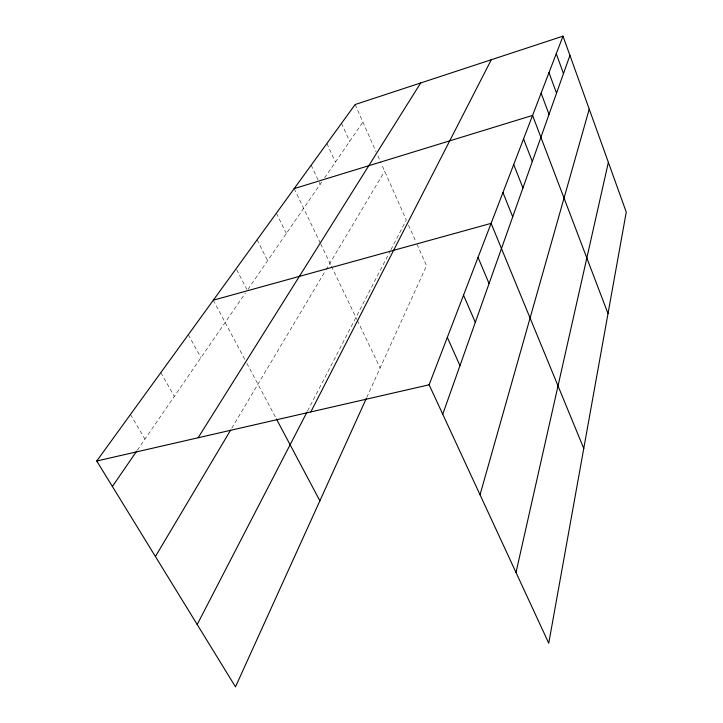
<?xml version="1.0" encoding="UTF-8"?>
<svg xmlns="http://www.w3.org/2000/svg" width="723" height="723" viewBox="0 0 723 723"><rect width="100%" height="100%" fill="white"/><g stroke="black" fill="none" stroke-linecap="round" stroke-linejoin="round"><path stroke-width="0.54" stroke-dasharray="3.62 2.71" d="M366.76 397.478L426.534 265.721L416.629 243.371M307.564 411.007L390.429 250.673M390.935 249.697L406.281 220.009L381.5 164.049M231.794 428.152L325.386 270.836M325.956 269.878L384.663 171.206M137.298 450.248L245.404 293.023M247.935 289.336L322.042 181.554M324.6 177.849L362.919 122.106M130.456 414.496L144.962 439.105M160.822 372.598L174.324 396.403M188.314 334.677L200.931 357.695M213.321 300.181L244.726 359.304M246.841 363.289L275.879 417.948M236.665 269.652L246.796 289.281M257.108 239.774L267.627 260.705M276.385 213.177L286.344 233.484M294.189 188.613L320.199 242.874M320.687 243.886L330.899 265.205M331.378 266.209L356.9 319.449M357.379 320.461L380.153 367.962M311.161 165.196L320.135 184.338M326.886 143.497L335.436 162.088M341.509 123.326L349.661 141.392M355.138 104.528L376.059 151.776M377.867 155.861L381.039 163.027M408.531 225.088L416.177 242.359"/><path stroke-width="1.08" d="M516.005 572.48L608.368 162.341M480.036 494.785L589.236 109.101M442.747 414.234L569.932 55.4M563.009 36.15L626.254 212.101L548.748 643.208L429.119 384.79L563.009 36.15L355.138 104.528L96.746 461.012L235.49 686.85L366.29 398.509M310.818 411.92L491.279 59.747M197.198 624.527L307.049 411.993M155.418 556.511L230.637 430.095M198.138 437.758L420.678 82.973M112.39 486.48L136.656 451.179M294.189 188.613L532.571 115.418L608.007 313.592M213.321 300.181L491.107 223.371L583.768 448.441M96.746 461.012L429.119 384.79M276.403 418.942L319.882 500.813M447.329 337.379L459.964 365.639M463.524 295.192L475.309 322.35M478.039 257.406L489.064 283.543M502.946 192.553L512.715 216.828M513.71 164.519L522.946 187.944M523.542 138.906L532.309 161.545M541.111 93.168L549.037 114.333M548.983 72.671L556.547 93.159M556.267 53.719L563.488 73.574"/></g></svg>
